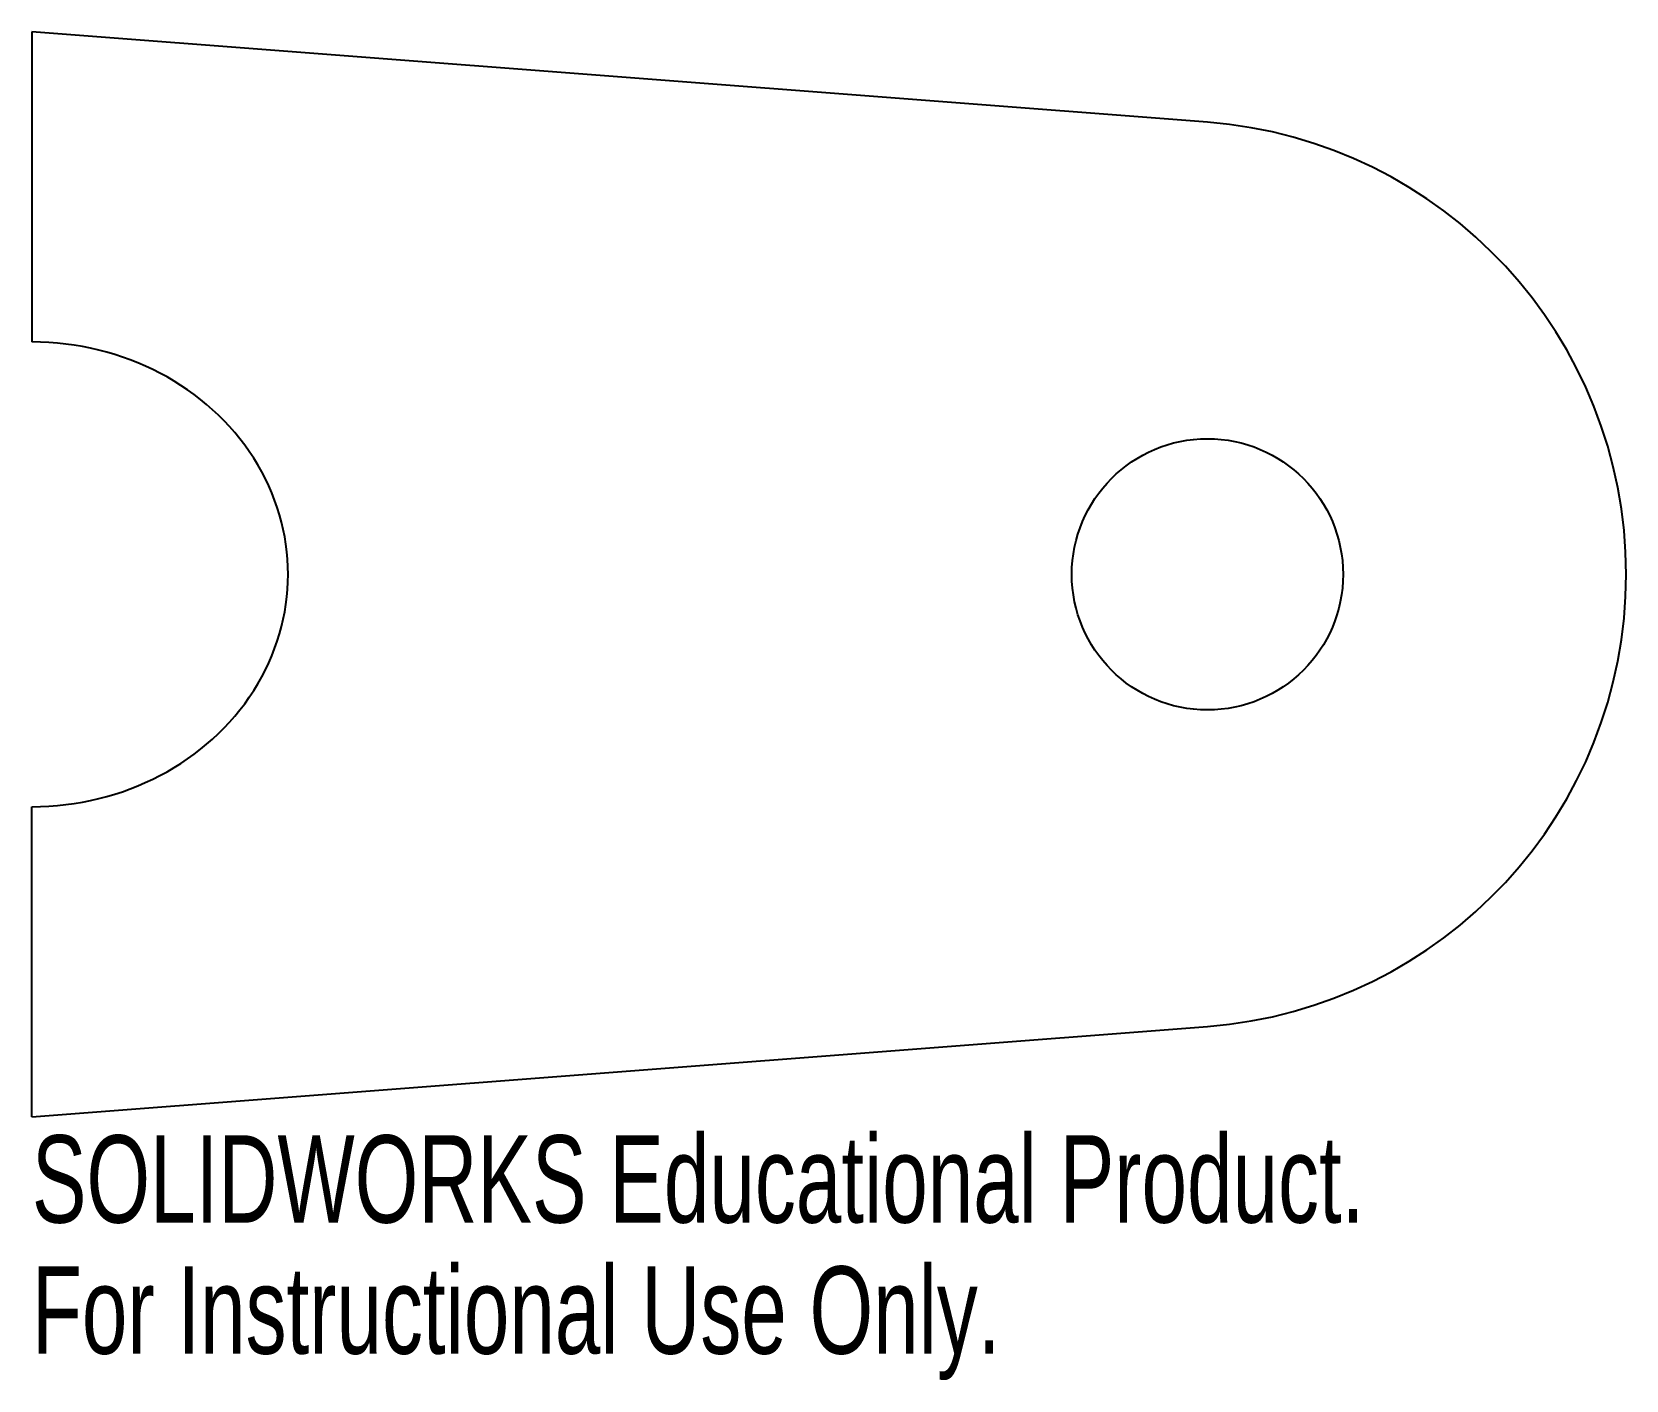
# Model space of a CAD drawing. Header units: millimetres. Extents: x -65 to 23.2, y -44.6 to 30.
import ezdxf

# ---------------------------------------------------------------- set-up
doc = ezdxf.new("R2010")
doc.units = ezdxf.units.MM
doc.styles.add('SLDTEXTSTYLE0', font='TXT', dxfattribs={"width": 0.7})

msp = doc.modelspace()

# ---------------------------------------------------------------- linework, layer by layer
at = {"color": 7, "linetype": 'Continuous', "lineweight": 25}
for p, q in [((-65, 30), (-65, 12.85)), ((0, 25), (-65, 30)), ((-65, -30), (-65, -12.85)), ((-65, -30), (0, -25))]:
    msp.add_line(p, q, dxfattribs=at)
msp.add_circle((0, 0), 7.5, dxfattribs=at)
msp.add_arc((-1.923, 0), 25.074, 274.39871, 85.60129, dxfattribs=at)
msp.add_ellipse((-65, 0), major_axis=(-14.163, 0), ratio=0.907264, start_param=1.570796, end_param=4.712389, dxfattribs=at)

# ---------------------------------------------------------------- texts
at = {"color": 7, "linetype": 'Continuous', "char_height": 4.83362, "attachment_point": 1, "style": 'SLDTEXTSTYLE0'}
for s, insert in [('SOLIDWORKS Educational Product.', (-65, -31.02)), ('For Instructional Use Only.', (-65, -38.27))]:
    msp.add_mtext(s, dxfattribs=dict(at, insert=insert))

doc.saveas('drawing.dxf')
